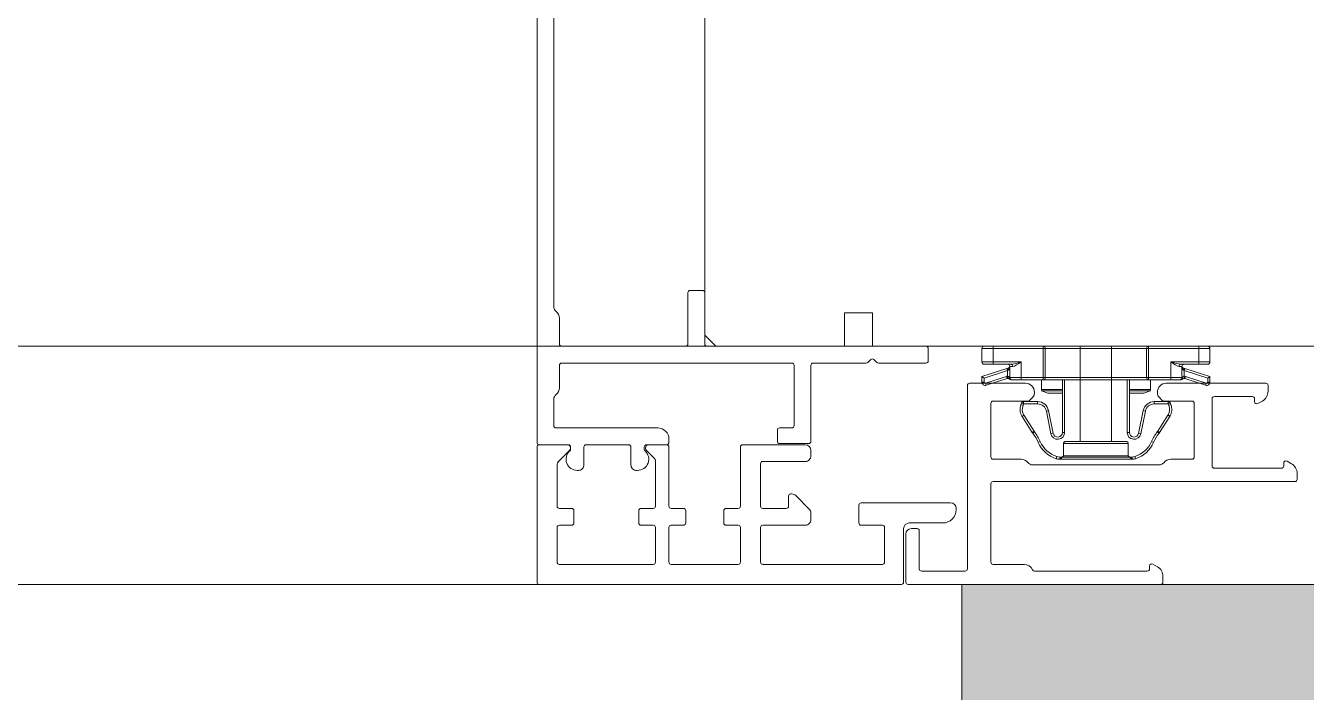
# Model space of a CAD drawing. Header units: metres. Extents: x 0.003 to 0.843, y 0.003 to 0.597.
# Drawn here: x 0.562785 to 0.565077, y 0.201978 to 0.203171 of the extents above; entities that cross this region are included whole.
import ezdxf

# ---------------------------------------------------------------- set-up
doc = ezdxf.new("R2010")
doc.units = ezdxf.units.M
for name, pattern in [('AUSGEZOGEN', [0]), ('PHANTOM', [63.50000000000001, 31.75, -6.35, 6.35, -6.35, 6.35, -6.35]), ('PUNKT', [6.35, 0, -6.35]), ('VERDECKT', [9.524999999999999, 6.35, -3.175])]:
    doc.linetypes.add(name, pattern=pattern)
for name, color, linetype, lineweight in [('Allgemein', 7, 'AUSGEZOGEN', 18), ('Bodenplatte', 7, 'AUSGEZOGEN', 18), ('Decke', 7, 'AUSGEZOGEN', 35), ('Deckendaemmung', 7, 'AUSGEZOGEN', 13), ('Fenster', 7, 'AUSGEZOGEN', 18), ('Wand Beton bewehrt', 7, 'AUSGEZOGEN', 35), ('Werkplan- Ausfuehrungsmasse', 7, 'AUSGEZOGEN', 13)]:
    doc.layers.add(name, color=color, linetype=linetype, lineweight=lineweight)

msp = doc.modelspace()

# ---------------------------------------------------------------- hatches: boundary and pattern name
at = {"layer": 'Allgemein', "linetype": 'AUSGEZOGEN', "lineweight": 13}
msp.add_hatch(color=32, dxfattribs=at).paths.add_polyline_path([(0.5652599874325104, 0.1993973625951699), (0.5652599874325104, 0.2021713652404332), (0.5644599874503916, 0.2021713652404332), (0.5644599874503916, 0.1993973625951699), (0.5644599874503916, 0.1985973626130513), (0.5644599874503916, 0.1981173626237801), (0.5644599874503916, 0.197637362634509), (0.5644599874503916, 0.1972373626434523), (0.5652599874325104, 0.1972373626434523), (0.5652599874325104, 0.197637362634509), (0.5652599874325104, 0.1981173626237801), (0.5652599874325104, 0.1985973626130513)])

# ---------------------------------------------------------------- linework, layer by layer
at = {"layer": 'Allgemein', "color": 7, "linetype": 'AUSGEZOGEN', "lineweight": 13}
for p, q in [((0.5652599874325104, 0.2021713652404332), (0.5644599874503916, 0.2021713652404332)), ((0.5644599874503916, 0.2021713652404332), (0.5644599874503916, 0.1993973625951699))]:
    msp.add_line(p, q, dxfattribs=at)
at = {"layer": 'Bodenplatte', "color": 92, "linetype": 'VERDECKT', "lineweight": 18, "true_color": 0x00c600}
msp.add_line((0.3223599928617479, 0.2025973625236443), (0.6343599858880049, 0.2025973625236443), dxfattribs=at)
at = {"layer": 'Decke', "color": 92, "linetype": 'PHANTOM', "lineweight": 18, "true_color": 0x00c600}
msp.add_line((0.3223599928617479, 0.2025973625236443), (0.6343599858880049, 0.2025973625236443), dxfattribs=at)
at = {"layer": 'Deckendaemmung', "color": 211, "linetype": 'AUSGEZOGEN', "lineweight": 13, "true_color": 0xff70ff}
msp.add_line((0.5641049580848149, 0.20220878573506), (0.5641049580848149, 0.20220878573506), dxfattribs=at)
at = {"layer": 'Fenster', "color": 7, "linetype": 'AUSGEZOGEN', "lineweight": 13}
for p, q in [((0.563699987906858, 0.2024253680464881), (0.5636999912604297, 0.2043533680063433)), ((0.5639999905018204, 0.2039173678592842), (0.5639999882405946, 0.2026173678888036)), ((0.5637299896008334, 0.2033991264026836), (0.5637299883288684, 0.2026678618918236)), ((0.5639699882110926, 0.2026013675742556), (0.5639699883711177, 0.2026933675721989)), ((0.5639739883779861, 0.2026973675651521), (0.5639959883774943, 0.2026973675268855)), ((0.5639999883704471, 0.2026933675200171), (0.5639999882104224, 0.2026013675220739)), ((0.5637399882929023, 0.202647367973309), (0.5637399882126676, 0.2026013679743378)), ((0.5642499882002181, 0.2025973674543002), (0.5642499883045825, 0.2026573674339807)), ((0.5642499883045825, 0.2026573674339807), (0.5642999883034648, 0.2026573673470103)), ((0.5642999883034648, 0.2026573673470103), (0.5642999881991005, 0.202597367367287)), ((0.5639999882405946, 0.2026173678888036), (0.5640199882053594, 0.2025973678545638)), ((0.5637439882056204, 0.2025973679674503), (0.5639659882042245, 0.2025973675813025)), ((0.5640039882033754, 0.2025973675152054), (0.5643959881946127, 0.2025973668333591)), ((0.5640199882053594, 0.2025973678545638), (0.5642499882002181, 0.2025973674543002)), ((0.5642999881991005, 0.202597367367287), (0.5653399881698629, 0.2025973655574016)), ((0.5643999881875653, 0.2025933668264907), (0.5643999881492985, 0.2025713668269823)), ((0.5645159893946121, 0.2025933685681698), (0.5644959893950591, 0.2025933686029585)), ((0.5644959893950591, 0.2025933686029585), (0.5644959893533134, 0.2025693686034943)), ((0.5645159893946121, 0.2025933685681698), (0.5645159894015697, 0.2025973685680802)), ((0.5645159893946121, 0.2025933685681698), (0.5646057554972858, 0.2025933684120305)), ((0.5645159893528664, 0.2025693685687066), (0.5645159893946121, 0.2025933685681698)), ((0.5646057554972858, 0.2025933684120305), (0.5646057555042433, 0.2025973684119408)), ((0.5646057554972858, 0.2025933684120305), (0.5646093798722784, 0.2025933684057264)), ((0.5646057554972858, 0.2025933684120305), (0.5646057554068369, 0.2025413684131927)), ((0.5646093797818292, 0.2025413684068886), (0.5646093798722784, 0.2025933684057264)), ((0.5646093798722784, 0.2025933684057264), (0.5647905986219105, 0.2025933680905137)), ((0.5646719889247, 0.2025973682967342), (0.5646719886290015, 0.2024273683005345)), ((0.5647279889234481, 0.2025973681993278), (0.5647279886277494, 0.2024273682031276)), ((0.5647905986219105, 0.2025933680905137), (0.5647942229969032, 0.2025933680842091)), ((0.5647905986219105, 0.2025933680905137), (0.5647905985314612, 0.2025413680916759)), ((0.5647942230038607, 0.2025973680841194), (0.5647942229969032, 0.2025933680842091)), ((0.5647942229064539, 0.2025413680853713), (0.5647942229969032, 0.2025933680842091)), ((0.5647942229969032, 0.2025933680842091), (0.5648839893863863, 0.2025933679280688)), ((0.5648839893863863, 0.2025933679280688), (0.5648839893933438, 0.2025973679279796)), ((0.5648839893863863, 0.2025933679280688), (0.5648839893446403, 0.2025693679286056)), ((0.5649039893859391, 0.2025933678932811), (0.5648839893863863, 0.2025933679280688)), ((0.5649039893441932, 0.2025693678938178), (0.5649039893859391, 0.2025933678932811)), ((0.5637399881465786, 0.2025633679751495), (0.5637399880772165, 0.2025233679760436)), ((0.5641559889734664, 0.202567367251485), (0.5637439881534468, 0.2025673679681209)), ((0.5641599887785638, 0.2024553672415901), (0.5641599889664193, 0.2025633672446165)), ((0.5641899889657488, 0.2025633671924348), (0.56418998872919, 0.2024273671900337)), ((0.5642890886370822, 0.2025673670199713), (0.5641939889726171, 0.2025673671853879)), ((0.5642971597286718, 0.2025737812326042), (0.5642919170662832, 0.2025685385884545)), ((0.5643080592274988, 0.2025685385598226), (0.5643028165827949, 0.2025737812227649)), ((0.5643959881424304, 0.2025673668340296), (0.5643108876525225, 0.2025673669820535)), ((0.5644959893533134, 0.2025693686034943), (0.5645159893528664, 0.2025693685687066)), ((0.5645407522593225, 0.2025576653685799), (0.5644959893076357, 0.2025431080188796)), ((0.5645159893459091, 0.2025653685687957), (0.5644999893462667, 0.2025653685966268)), ((0.5645159893528664, 0.2025693685687066), (0.5645659893517488, 0.2025693684817361)), ((0.5645159893528664, 0.2025693685687066), (0.5645159893459091, 0.2025653685687957)), ((0.5645159893459091, 0.2025653685687957), (0.5645481008013709, 0.202565368512941)), ((0.5645432264059345, 0.2025584699852571), (0.5645407522593225, 0.2025576653685799)), ((0.5645407522593225, 0.2025576653685799), (0.5645419893253121, 0.2025538614670272)), ((0.5645510822183168, 0.2025613685078452), (0.5645459893382805, 0.2025613685167033)), ((0.5645459893382805, 0.2025613685167033), (0.5645459893034925, 0.2025413685171502)), ((0.5645516474581854, 0.2025657120039987), (0.5645481008013709, 0.202565368512941)), ((0.5645510822183168, 0.2025613685078452), (0.5645540377663593, 0.2025620554971565)), ((0.5645565890573854, 0.2025667702383399), (0.5645516474581854, 0.2025657120039987)), ((0.5645540377663593, 0.2025620554971565), (0.56455815576784, 0.2025641719758665)), ((0.5645612471009965, 0.2025680132189791), (0.5645565890573854, 0.2025667702383399)), ((0.56455815576784, 0.2025641719758665), (0.5645620374733716, 0.2025666579465988)), ((0.5645659893517488, 0.2025693684817361), (0.5645612471009965, 0.2025680132189791)), ((0.5645620374733716, 0.2025666579465988), (0.5645659893517488, 0.2025693684817361)), ((0.5645659893030454, 0.2025413684823621), (0.5645659893517488, 0.2025693684817361)), ((0.5648339893457581, 0.202569368015576), (0.5648339892970548, 0.2025413680162019)), ((0.5648339893457581, 0.202569368015576), (0.5648839893446403, 0.2025693679286056)), ((0.5648339893457581, 0.202569368015576), (0.5648382724133708, 0.2025664356409343)), ((0.564839129030464, 0.2025679018230403), (0.5648339893457581, 0.202569368015576)), ((0.5648382724133708, 0.2025664356409343), (0.5648418256895869, 0.2025641698215463)), ((0.5648433929646818, 0.2025667689090197), (0.564839129030464, 0.2025679018230403)), ((0.5648418256895869, 0.2025641698215463), (0.5648455459562697, 0.2025622176084644)), ((0.5648478572870782, 0.2025657927979492), (0.5648433929646818, 0.2025667689090197)), ((0.5648455459562697, 0.2025622176084644), (0.5648488964513597, 0.2025613679898252)), ((0.5648518778822204, 0.20256536798455), (0.5648478572870782, 0.2025657927979492)), ((0.5648539893313957, 0.2025613679809667), (0.5648488964513597, 0.2025613679898252)), ((0.5648518778822204, 0.20256536798455), (0.5648839893376827, 0.2025653679286957)), ((0.5648539892966076, 0.2025413679814138), (0.5648539893313957, 0.2025613679809667)), ((0.5648592263974712, 0.2025576648146244), (0.5648567522536586, 0.2025584694399081)), ((0.5648592263974712, 0.2025576648146244), (0.5648579893182486, 0.202553860917375)), ((0.5649039892985157, 0.2025431073092027), (0.5648592263974712, 0.2025576648146244)), ((0.5648839893446403, 0.2025693679286056), (0.5648839893376827, 0.2025653679286957)), ((0.5648839893446403, 0.2025693679286056), (0.5649039893441932, 0.2025693678938178)), ((0.5648999893373251, 0.2025653679008647), (0.5648839893376827, 0.2025653679286957)), ((0.5644959893076357, 0.2025431080188796), (0.5644959892906949, 0.2025333686042996)), ((0.5644959893076357, 0.2025431080188796), (0.5644999893024929, 0.2025402026488178)), ((0.5644959892906949, 0.2025333686042996), (0.5644999892906056, 0.2025333685973419)), ((0.5644999893024929, 0.2025402026488178), (0.5645419893253121, 0.2025538614670272)), ((0.5644999892906056, 0.2025333685973419), (0.5644999893024929, 0.2025402026488178)), ((0.5645397764843408, 0.2025435542551086), (0.5645026078235557, 0.2025314666430863)), ((0.5645038448895451, 0.2025276627415332), (0.5645410135503304, 0.2025397503535555)), ((0.5645397764843408, 0.2025435542551086), (0.5645410135503304, 0.2025397503535555)), ((0.5645419893253121, 0.2025538614670272), (0.564543226399318, 0.2025546660858559)), ((0.5645419893253121, 0.2025538614670272), (0.5645419893080587, 0.2025439421830597)), ((0.5645419893080587, 0.2025439421830597), (0.5645421199621894, 0.202539944317532)), ((0.5645425271995888, 0.2025439048841804), (0.5645419893080587, 0.2025439421830597)), ((0.5645421199621894, 0.202539944317532), (0.5645426578537519, 0.2025399256676242)), ((0.5645433464909069, 0.2025435610786558), (0.5645425271995888, 0.2025439048841804)), ((0.5645426578537519, 0.2025399256676242), (0.564543477145369, 0.2025397537641493)), ((0.5645441591373159, 0.2025428288275016), (0.5645433464909069, 0.2025435610786558)), ((0.564543477145369, 0.2025397537641493), (0.5645442897924149, 0.2025393876378653)), ((0.5645447414447362, 0.2025419889131231), (0.5645441591373159, 0.2025428288275016)), ((0.5645442897924149, 0.2025393876378653), (0.5645448721005658, 0.2025389676801697)), ((0.5645450611011885, 0.2025413685187646), (0.5645447414447362, 0.2025419889131231)), ((0.5645448721005658, 0.2025389676801697), (0.5645451917575558, 0.2025386574827144)), ((0.5645449619673963, 0.2025402889505417), (0.5645450573619725, 0.2025413481470314)), ((0.5645450455106407, 0.2025394194185547), (0.5645449619673963, 0.2025402889505417)), ((0.5645453899176036, 0.2025384571471664), (0.5645450455106407, 0.2025394194185547)), ((0.5645459893034925, 0.2025413685171502), (0.5645450611011885, 0.2025413685187646)), ((0.5645451917575576, 0.2025386574827121), (0.5645453899176036, 0.2025384571471664)), ((0.5645463835615372, 0.2025377713175081), (0.5645453899176036, 0.2025384571471673)), ((0.5645459893034925, 0.2025413685171502), (0.5645659893030454, 0.2025413684823621)), ((0.564547501941832, 0.2025374185903093), (0.5645463835615372, 0.2025377713175081)), ((0.5645481037581639, 0.2025373686196595), (0.564547501941832, 0.2025374185903093)), ((0.5645481328918375, 0.202537368513511), (0.5645499892964457, 0.2025373685102823)), ((0.5645659892960878, 0.2025373684824513), (0.5645499892964457, 0.2025373685102823)), ((0.5645659892960878, 0.2025373684824513), (0.5645659893030454, 0.2025413684823621)), ((0.5646057554068369, 0.2025413684131927), (0.5645659893030454, 0.2025413684823621)), ((0.5645659892960878, 0.2025373684824513), (0.564605755399879, 0.2025373684132819)), ((0.564602489295272, 0.2025373684189631), (0.5646024892648255, 0.2025198644177103)), ((0.564605755399879, 0.2025373684132819), (0.5646057554068369, 0.2025413684131927)), ((0.5646057554068369, 0.2025413684131927), (0.5646093797818292, 0.2025413684068886)), ((0.564605755399879, 0.2025373684132819), (0.5647942228994964, 0.2025373680854605)), ((0.5647905985314612, 0.2025413680916759), (0.5646093797818292, 0.2025413684068886)), ((0.5646399892944337, 0.2025373683537355), (0.5646399891309298, 0.2024433683558368)), ((0.5646439891308402, 0.2024433683488787), (0.5646439892943442, 0.2025373683467778)), ((0.5647559890050312, 0.202537368151965), (0.564755988841527, 0.2024433681540668)), ((0.5647599888414379, 0.2024433681471092), (0.5647599890049417, 0.2025373681450078)), ((0.5647905985314612, 0.2025413680916759), (0.5647942229064539, 0.2025413680853713)), ((0.5647942228994964, 0.2025373680854605), (0.5647942229064539, 0.2025413680853713)), ((0.5648339892970548, 0.2025413680162019), (0.5647942229064539, 0.2025413680853713)), ((0.5647942228994964, 0.2025373680854605), (0.5648339892900971, 0.2025373680162911)), ((0.564797489290913, 0.2025373680797793), (0.5647974892604665, 0.2025198640785266)), ((0.5648339892900971, 0.2025373680162911), (0.5648339892970548, 0.2025413680162019)), ((0.5648339892970548, 0.2025413680162019), (0.5648539892966076, 0.2025413679814138)), ((0.5648499892897395, 0.2025373679884606), (0.5648339892900971, 0.2025373680162911)), ((0.5648499892897395, 0.2025373679884606), (0.564851845694348, 0.2025373679852319)), ((0.5648528012917741, 0.2025374838061889), (0.5648518748280217, 0.202537368091279)), ((0.5648536753362529, 0.2025378109589624), (0.5648528012917741, 0.2025374838061889)), ((0.5648545886723685, 0.2025384566093453), (0.5648536753362529, 0.2025378109589624)), ((0.5648549174989116, 0.2025413679797989), (0.5648539892966076, 0.2025413679814138)), ((0.5648549330834413, 0.2025394188833888), (0.5648545886723685, 0.2025384566093453)), ((0.5648547868331114, 0.2025386569442016), (0.5648556240628365, 0.202539347901984)), ((0.5648557547298387, 0.2025427498968216), (0.5648549174989116, 0.2025413679797989)), ((0.5648549212378798, 0.2025413476090284), (0.5648550166290703, 0.2025402884352112)), ((0.5648550166290703, 0.2025402884352112), (0.5648549330834413, 0.2025394188833888)), ((0.5648556240628365, 0.202539347901984), (0.5648565019960865, 0.2025397533958353)), ((0.5648566326637939, 0.2025435608860508), (0.5648557547298387, 0.2025427498968216)), ((0.5648565019960865, 0.2025397533958353), (0.5648573209503303, 0.2025399251416811)), ((0.5648574516183364, 0.2025439043791667), (0.5648566326637939, 0.2025435608860508)), ((0.564856752247042, 0.2025546655405079), (0.5648579893182486, 0.202553860917375)), ((0.5648573209503303, 0.2025399251416811), (0.5648578586329563, 0.2025399437683346)), ((0.564857989300995, 0.2025439416334084), (0.5648574516183364, 0.2025439043791667)), ((0.5648578586329563, 0.2025399437683346), (0.564857989300995, 0.2025439416334084)), ((0.564857989300995, 0.2025439416334084), (0.5648579893182486, 0.202553860917375)), ((0.5648579893182486, 0.202553860917375), (0.5648999892935516, 0.2025402019530557)), ((0.5648589650441405, 0.2025397498005096), (0.5648602021233631, 0.2025435536977589)), ((0.5648589650441405, 0.2025397498005096), (0.5648961336628748, 0.2025276620591849)), ((0.5648973707420976, 0.2025314659564342), (0.5648602021233631, 0.2025435536977589)), ((0.5649039892985157, 0.2025431073092027), (0.5648999892935516, 0.2025402019530557)), ((0.5648999892935516, 0.2025402019530557), (0.5648999892816644, 0.2025333679015799)), ((0.5649039892815748, 0.2025333678946222), (0.5648999892816644, 0.2025333679015799)), ((0.5649039892815748, 0.2025333678946222), (0.5649039892985157, 0.2025431073092027)), ((0.5644699888890549, 0.2025273647341792), (0.5644699883185302, 0.2021993647415111)), ((0.5645739888936879, 0.2025313645531919), (0.5644739888959229, 0.2025313647271323)), ((0.5645038448895451, 0.2025276627415332), (0.5645026078235557, 0.2025314666430863)), ((0.564589988862268, 0.2025135066613848), (0.5645899888654998, 0.2025153645257192)), ((0.5646024892648255, 0.2025198644177103), (0.5646399892639875, 0.2025198643524828)), ((0.5646024892632667, 0.2025189683034583), (0.5646024892641879, 0.2025194978387335)), ((0.5646024892623396, 0.2025184352763281), (0.5646024892632667, 0.2025189683034583)), ((0.564602489261856, 0.2025181571396829), (0.5646024892623396, 0.2025184352763281)), ((0.5646399892607181, 0.2025179849672837), (0.5646024892615565, 0.2025179850325112)), ((0.5646024892611237, 0.2025177360622133), (0.5646024892615565, 0.2025179850325112)), ((0.56461415786715, 0.2025134890139594), (0.5646024892611237, 0.2025177360622133)), ((0.56461415786715, 0.2025134890139594), (0.5646399892528978, 0.2025134889690276)), ((0.5646399892526881, 0.2025133683542718), (0.5646148419072115, 0.202513368398013)), ((0.5647599889744953, 0.2025198641437551), (0.5647974892604665, 0.2025198640785266)), ((0.5647974892571977, 0.202517984693327), (0.5647599889712261, 0.202517984758555)), ((0.5647599889634061, 0.2025134887602995), (0.5647858206359632, 0.2025134887153677)), ((0.5647851365954822, 0.202513368101802), (0.5647599889631962, 0.2025133681455436)), ((0.5647858206359632, 0.2025134887153677), (0.5647974892567647, 0.2025177357230296)), ((0.564797489259829, 0.2025194974995498), (0.5647974892589079, 0.2025189679642744)), ((0.5647974892589079, 0.2025189679642744), (0.5647974892579805, 0.2025184349371447)), ((0.5647974892579805, 0.2025184349371447), (0.5647974892574968, 0.2025181568004992)), ((0.5647974892571977, 0.202517984693327), (0.5647974892567647, 0.2025177357230296)), ((0.564809988860582, 0.2025153641430502), (0.5648099888573505, 0.2025135062787154)), ((0.565003988884076, 0.202531363805248), (0.5648259888880548, 0.2025313641148619)), ((0.5648961336628748, 0.2025276620591849), (0.5648973707420976, 0.2025314659564342)), ((0.5650079888587222, 0.2025168390072291), (0.565007988877029, 0.2025273637983796)), ((0.5637299880418881, 0.2025028740923172), (0.5637299879592558, 0.2024553679936353)), ((0.5645119886654721, 0.2023993646639856), (0.5645119888324551, 0.2024953646618396)), ((0.5645159888393233, 0.2024993646547928), (0.5645783319836799, 0.2024993645463523)), ((0.564565806324793, 0.2024930600940529), (0.5645695475770945, 0.2024916448094537)), ((0.5645668125901459, 0.2024957634266538), (0.564565844360669, 0.2024931614688344)), ((0.564565844360669, 0.2024931614688344), (0.5645695932201461, 0.2024917664591908)), ((0.5645668125901459, 0.2024957634266538), (0.564570561449623, 0.2024943684170103)), ((0.5645695932201461, 0.2024917664591908), (0.564570561449623, 0.2024943684170103)), ((0.5645956691985378, 0.2024983683732481), (0.5645705614565806, 0.2024983684169206)), ((0.564570561449623, 0.2024943684170103), (0.5645705614565806, 0.2024983684169206)), ((0.564570561449623, 0.2024943684170103), (0.5645956691915799, 0.2024943683733377)), ((0.5645811604127792, 0.2025005361142821), (0.5645870599178462, 0.2025064355988252)), ((0.5645956691985378, 0.2024983683732481), (0.5645956691915799, 0.2024943683733377)), ((0.5648294168703019, 0.2024983679666666), (0.5648042895246144, 0.2024983680103733)), ((0.5648042895246144, 0.2024983680103733), (0.5648042895176565, 0.2024943680104625)), ((0.5648042895176565, 0.2024943680104625), (0.5648294168633445, 0.2024943679667559)), ((0.5648129177771737, 0.2025064352059672), (0.564818817261716, 0.2025005357009018)), ((0.5648216456867408, 0.2024993641231318), (0.5648719888313656, 0.2024993640355651)), ((0.5648294168703019, 0.2024983679666666), (0.5648294168633445, 0.2024943679667559)), ((0.5648294168633445, 0.2024943679667559), (0.5648331659332955, 0.2024957624106542)), ((0.5648294168633445, 0.2024943679667559), (0.5648303840036454, 0.2024917677354784)), ((0.5648341330735965, 0.2024931621793772), (0.5648303840036454, 0.2024917677354784)), ((0.5648341718644763, 0.2024930587619974), (0.5648304305527015, 0.202491643634623)), ((0.5648341330735965, 0.2024931621793772), (0.5648331659332955, 0.2024957624106542)), ((0.5648759888243183, 0.2024953640286968), (0.5648759886573356, 0.2023993640308426)), ((0.5649079886287903, 0.2023833639755394), (0.5649079888375185, 0.2025033639728567)), ((0.5649119888443864, 0.2025073639658099), (0.5649799888428666, 0.2025073638475302)), ((0.5649839888358196, 0.2025033638406617), (0.5649839888271226, 0.2024983638407735)), ((0.5649899888209631, 0.2024948997287998), (0.5649979888288181, 0.2024995185169346)), ((0.5645677328101434, 0.2024721230112032), (0.5645711529815536, 0.2024741972404118)), ((0.5645679658199634, 0.2024717481946596), (0.5645713393894097, 0.2024738973871772)), ((0.5645679658199634, 0.2024717481946596), (0.5645859662238003, 0.2024434931119186)), ((0.5645893397932465, 0.2024456423044362), (0.5645713393894097, 0.2024738973871772)), ((0.5646152676643398, 0.2024823556982047), (0.5646113479642215, 0.2024815582333027)), ((0.5646113479642215, 0.2024815582333027), (0.564619617002974, 0.202440914247472)), ((0.5646235367030921, 0.202441711712374), (0.5646152676643398, 0.2024823556982047)), ((0.5647846910031072, 0.2024823554035093), (0.5647764222132404, 0.2024417133647058)), ((0.564780341910584, 0.2024409158861681), (0.5647886107004512, 0.2024815579249712)), ((0.5647846910031072, 0.2024823554035093), (0.5647886107004512, 0.2024815579249712)), ((0.564828704169004, 0.2024740094697126), (0.5648105993723684, 0.2024455907406405)), ((0.5648139729343375, 0.2024434415363867), (0.5648320777309734, 0.2024718602654589)), ((0.5648320777309734, 0.2024718602654589), (0.564828704169004, 0.2024740094697126)), ((0.5648326395576272, 0.2024727977316048), (0.564829153630327, 0.2024747594426295)), ((0.5637339879522086, 0.2024513679867669), (0.563915987948436, 0.2024513676701958)), ((0.5641299887305312, 0.2024273672943983), (0.5641299887653192, 0.2024473672939512)), ((0.5641339887721876, 0.2024513672869039), (0.5641559887716954, 0.2024513672486369)), ((0.5645859662238003, 0.2024434931119186), (0.5645893397932465, 0.2024456423044362)), ((0.5645869023349027, 0.2024421485920484), (0.5645900886821285, 0.2024445666885395)), ((0.5646235367030921, 0.202441711712374), (0.564619617002974, 0.202440914247472)), ((0.5646399891309298, 0.2024433683558368), (0.5646439891308402, 0.2024433683488787)), ((0.5647599888414379, 0.2024433681471092), (0.564755988841527, 0.2024433681540668)), ((0.5647764222132404, 0.2024417133647058), (0.564780341910584, 0.2024409158861681)), ((0.5648130442829165, 0.2024421068618626), (0.5648098564512312, 0.2024445230010211)), ((0.5648139729343375, 0.2024434415363867), (0.5648105993723684, 0.2024455907406405)), ((0.5637559878998304, 0.2024213679491709), (0.563703987899811, 0.2024213680396197)), ((0.5637539879010248, 0.2024213682753416), (0.5637039879021425, 0.2024213683623111)), ((0.563863987897416, 0.2024213677613148), (0.5637879878991151, 0.2024213678935098)), ((0.5639319878958959, 0.2024213676430364), (0.5638959878967008, 0.2024213677056537)), ((0.563931987897046, 0.2024213679576483), (0.5638999878977613, 0.2024213680133094)), ((0.5639359879132008, 0.2024313676358548), (0.5639359879027646, 0.202425367635989)), ((0.5641799887201296, 0.2024213691568521), (0.5640679887226331, 0.2024213693516659)), ((0.5641859887223216, 0.202423367197081), (0.5641339887234841, 0.2024233672875298)), ((0.5645966969802121, 0.2024256014750145), (0.564600349739119, 0.2024272316135521)), ((0.5646419886227144, 0.2024233683528055), (0.5647579886201213, 0.202423368151035)), ((0.5646419886227144, 0.2024233683528055), (0.5646419885844477, 0.2024013683532976)), ((0.5647539886271684, 0.2024273681579029), (0.5646459886295825, 0.2024273683457587)), ((0.5647579886201213, 0.202423368151035), (0.5647579885818544, 0.2024013681515267)), ((0.5648032809834792, 0.2024256012347364), (0.5647996282327734, 0.2024272313916504)), ((0.5636999878952743, 0.2024173683693584), (0.5636999874743364, 0.2021753671248289)), ((0.5637377452072523, 0.2023906403822198), (0.5637582305238008, 0.2024111256275033)), ((0.5637599878856318, 0.2024132564862134), (0.5637599878927833, 0.2024173679423025)), ((0.5637839878922465, 0.2024173679005571), (0.5637839878365858, 0.2023853679012723)), ((0.563867987834708, 0.202385367755162), (0.5638679878903692, 0.2024173677544469)), ((0.5638919878898327, 0.202417367712701), (0.5638919878826812, 0.2024132562566124)), ((0.5638957452393528, 0.2024111253802308), (0.5639102304994746, 0.2023966400697173)), ((0.5639359877056251, 0.2023113698622451), (0.563935987889999, 0.2024173679507799)), ((0.5640639887157648, 0.2024173693587123), (0.5640639885313882, 0.2023113696395999)), ((0.564189988685118, 0.2024013691399055), (0.5641899887025122, 0.202411369139682)), ((0.5645659886573078, 0.2023953645701472), (0.5645159886584254, 0.2023953646571177)), ((0.5646288604314162, 0.2023964036703615), (0.5646301307124562, 0.2024001966092433)), ((0.5646352118018286, 0.2023953683652194), (0.5646352118087864, 0.2023993683651302)), ((0.564764765513767, 0.2023993681397838), (0.5646352118087864, 0.2023993683651302)), ((0.5646352118018286, 0.2023953683652194), (0.5647647655068094, 0.2023953681398729)), ((0.5646419885844477, 0.2024013683532976), (0.5646359885741449, 0.2023953683638683)), ((0.5647579885818544, 0.2024013681515267), (0.5646419885844477, 0.2024013683532976)), ((0.5647579885818544, 0.2024013681515267), (0.5647639885712838, 0.2023953681412245)), ((0.5647647655068094, 0.2023953681398729), (0.564764765513767, 0.2023993681397838)), ((0.5647711165372739, 0.2023964033078678), (0.5647698463381385, 0.2024001962741791)), ((0.5648719886504675, 0.2023953640378895), (0.564833988651317, 0.2023953641039866)), ((0.5637359877100959, 0.2023113702101264), (0.5637359878405993, 0.2023863977446841)), ((0.5637739878194151, 0.2023753679188899), (0.56377198781946, 0.2023753679223683)), ((0.563879987817046, 0.2023753677345131), (0.5638779878170904, 0.2023753677379914)), ((0.563911987851369, 0.2023923974260679), (0.5639119877104294, 0.2023113699039905)), ((0.564099988530584, 0.2023113695769817), (0.5640999886627782, 0.202387369296765)), ((0.5641039886696463, 0.2023913692897177), (0.5641799886679476, 0.2023913691575226)), ((0.5648134947328491, 0.2023853641398577), (0.5645864825409874, 0.2023853645347231)), ((0.5650319886190606, 0.2023793637599425), (0.564911988621743, 0.202379363968671)), ((0.5650359886346258, 0.2023883637527834), (0.5650359886259286, 0.2023833637528951)), ((0.5650499886323044, 0.2023872090279197), (0.5650419886405171, 0.202391827843886)), ((0.5645119883384643, 0.2022113646681878), (0.564511988581981, 0.2023513646650586)), ((0.5645159885888491, 0.2023553646580117), (0.5650559885767782, 0.2023553637187334)), ((0.5650599885836467, 0.202359363711686), (0.5650599886019534, 0.2023698885028366)), ((0.5641499885603272, 0.2023293692112352), (0.5641499885290182, 0.2023113694900112)), ((0.5641558464312132, 0.2023333692009565), (0.5641539885671951, 0.2023333692041879)), ((0.5641870595876282, 0.2023062980786927), (0.5641629174937723, 0.2023304402565345)), ((0.5637619877025573, 0.202307370164991), (0.5637399877030488, 0.202307370203258)), ((0.5637659876572426, 0.2022813698796995), (0.5637659876955101, 0.2023033701581231)), ((0.5638819876971848, 0.2023033699563521), (0.5638819876589172, 0.202281369677929)), ((0.5639079877035612, 0.2023073699110378), (0.5638859877040531, 0.2023073699493048)), ((0.5639619876980864, 0.2023073698171097), (0.5639399876985783, 0.2023073698553767)), ((0.5639659876527722, 0.2022813695318192), (0.5639659876910396, 0.2023033698102422)), ((0.5640339885181439, 0.2023033696919611), (0.5640339884798765, 0.202281369413538)), ((0.5640599885245201, 0.2023073696466472), (0.564037988525012, 0.2023073696849138)), ((0.5641459885221499, 0.2023073694970581), (0.5641039885235365, 0.2023073695701132)), ((0.5642759885347035, 0.2023133689961573), (0.5642759884790425, 0.202281368992602)), ((0.5643159885407668, 0.2023173689264918), (0.5642799885415716, 0.2023173689891101)), ((0.5644399885332472, 0.2023173687108061), (0.5643159885407668, 0.2023173689264918)), ((0.5644499885121507, 0.2023053686936805), (0.5644499885156298, 0.202307368693635)), ((0.564189988486826, 0.2022873691420564), (0.5641899885074515, 0.202299227005944)), ((0.5643659884790051, 0.2022813688403267), (0.5644259884709417, 0.2022813687359617)), ((0.5637359875361521, 0.2022113683113448), (0.5637359876439981, 0.2022733699320607)), ((0.5637399876508663, 0.2022773699250134), (0.5637619876503746, 0.2022773698867468)), ((0.5638859876518705, 0.2022773696710606), (0.5639079876513786, 0.2022773696327936)), ((0.5639119876443315, 0.2022733696259257), (0.5639119875364855, 0.2022113680052089)), ((0.5639359875316814, 0.2022113679634636), (0.5639359876395276, 0.2022733695841799)), ((0.5639399876463956, 0.202277369577133), (0.5639619876459038, 0.2022773695388665)), ((0.5640379884728295, 0.2022773694066696), (0.5640599884723375, 0.202277369368403)), ((0.5640639884652905, 0.2022733693615351), (0.5640639883574449, 0.2022113677408184)), ((0.5640999883566429, 0.2022113693050315), (0.564099988464486, 0.2022733692989164)), ((0.564103988471354, 0.2022773692918691), (0.5641799884696552, 0.202277369159674)), ((0.5642799884719953, 0.2022773689857341), (0.5643179884711458, 0.2022773689196365)), ((0.564321988464099, 0.2022733689127681), (0.5643219883562559, 0.2022113689188837)), ((0.564355988294845, 0.20217536494034), (0.5643559884618348, 0.2022713688579443)), ((0.564359988433281, 0.2022613649306595), (0.564359988283692, 0.2021753649333823)), ((0.5643799884502276, 0.2022713648956474), (0.5643699884504512, 0.2022713649130419)), ((0.5643839883249013, 0.2021993648911003), (0.5643839884431809, 0.202267364888779)), ((0.5639079875296176, 0.2022073680122563), (0.5637399875291053, 0.2022073683044764)), ((0.5640599883505766, 0.2022073677478657), (0.5639399875246346, 0.2022073679565956)), ((0.5643179883493876, 0.202207368925931), (0.5641039883495959, 0.2022073692981635)), ((0.5644659883116622, 0.2021953647485584), (0.5643879883178543, 0.2021953648842318)), ((0.5645719883301655, 0.2022073645639134), (0.5645159883314173, 0.2022073646613199)), ((0.5647919883043749, 0.2021953641815121), (0.564590318611663, 0.2021953645322979)), ((0.56479598831994, 0.2022043641743535), (0.5647959883112432, 0.2021993641744653)), ((0.5648099883176187, 0.2022032094494898), (0.5648019883258314, 0.2022078282654561)), ((0.5637039874606851, 0.2021713671179605), (0.5345559695592124, 0.2021713601771535)), ((0.5637039874606851, 0.2021713671179605), (0.5643519882879766, 0.2021713649473873)), ((0.564363988276645, 0.2021713649265139), (0.5648159882620927, 0.202171364140303)), ((0.5648199882689608, 0.2021753641332562), (0.5648199882872678, 0.2021858889244073))]:
    msp.add_line(p, q, dxfattribs=at)
for centre, radius, start, end in [((0.5639739883710285, 0.2026933675652412), 3.99999991056211e-06, 89.99990033890711, 179.9999003386106), ((0.5639959883705368, 0.2026933675269742), 3.999999910589395e-06, 9.966138939567454e-05, 89.99990034049738), ((0.563739988328645, 0.202667861874383), 9.999999776533741e-06, 179.9999000756513, 232.0200276280933), ((0.5637239882932602, 0.2026473680012136), 1.599999964237845e-05, 9.99279960037514e-05, 52.02002762787316), ((0.5637439882125779, 0.202601367967361), 3.999999910610996e-06, 179.9999000610628, 269.9999003389071), ((0.563965988211182, 0.2026013675812132), 3.999999910607585e-06, 269.9999003389071, 9.966138939567454e-05), ((0.5640039882103329, 0.2026013675151156), 3.999999910608722e-06, 179.9999003386106, 269.9999003389071), ((0.564395988187655, 0.2025933668334482), 3.999999910607585e-06, 9.966138939567454e-05, 89.99990033890711), ((0.56449998939497, 0.2025933685959998), 3.999999910593039e-06, 89.99990033890711, 179.9999003386106), ((0.5648999893860287, 0.2025933679002386), 3.999999910593043e-06, 9.966138939567454e-05, 89.99990033890711), ((0.5637439881464986, 0.2025633679682013), 3.999999919902621e-06, 89.99990047408092, 179.9999004703508), ((0.5641559889665089, 0.2025633672515741), 3.999999910607585e-06, 9.966138939567454e-05, 89.99990033890711), ((0.5641939889656596, 0.2025633671854765), 3.999999910607585e-06, 89.99990033890711, 179.9999003386106), ((0.5642890886434728, 0.2025713670201584), 4.000000187514778e-06, 269.9999084604599, 314.9999099155139), ((0.5642999881508135, 0.2025709528006231), 3.999999910624576e-06, 44.99990033845702, 134.9999003390193), ((0.564310887659531, 0.202571366982087), 4.000000033262038e-06, 224.9999010682579, 269.9998996121534), ((0.5643959881493879, 0.2025713668339398), 3.99999991056211e-06, 269.9999003389071, 9.966138939567454e-05), ((0.564499989353224, 0.202569368596537), 3.999999910593043e-06, 179.9999003386106, 269.9999003404974), ((0.5645419893383701, 0.2025613685236603), 3.999999910593063e-06, 9.966138939567454e-05, 89.99990033890711), ((0.5645419893399448, 0.2025622738868096), 3.999999910595404e-06, 288.0150322049597, 353.5017928133741), ((0.5648579893313063, 0.2025613679740085), 3.999999910592948e-06, 89.99990033890711, 179.9999003386106), ((0.5648579893328811, 0.2025622733371578), 3.999999910595404e-06, 186.4980078651933, 251.9847684749518), ((0.564899989344283, 0.2025693679007749), 3.99999991059303e-06, 269.9999003389071, 9.966138939567454e-05), ((0.5645019892905608, 0.2025333685938626), 5.999999865889543e-06, 179.9999003422677, 288.0150322039515), ((0.5645019892905608, 0.2025333685938626), 1.999999955296532e-06, 179.9999003386106, 288.0150322049597), ((0.5645422506163202, 0.2025359464520024), 7.999999821185649e-06, 91.87181555288343, 108.0150322049597), ((0.5645422506163202, 0.2025359464520024), 3.999999910594089e-06, 91.87181555287694, 108.0150322049597), ((0.5645499893034034, 0.2025413685101925), 3.999999910593015e-06, 179.9999003386106, 269.9999003389071), ((0.5648499892966972, 0.2025413679883713), 3.999999910593036e-06, 269.9999003389071, 9.966138939567454e-05), ((0.5648577279649178, 0.2025359459032606), 3.999999910594159e-06, 71.98476847495178, 88.12798512670383), ((0.5648577279649178, 0.2025359459032606), 7.999999821184565e-06, 71.98476847413416, 88.12798512669735), ((0.564897989281709, 0.2025333679050581), 5.999999865889514e-06, 251.9847684738207, 9.9657732298288e-05), ((0.564897989281709, 0.2025333679050581), 1.999999955296563e-06, 251.9847684748289, 9.966138939567454e-05), ((0.5637399880416646, 0.2025028740749698), 9.999999776602247e-06, 127.9797730514879, 179.9999006059324), ((0.563723988077574, 0.2025233680037994), 1.599999964238259e-05, 307.9797730510646, 9.939773446445252e-05), ((0.5644739888889656, 0.2025273647272215), 3.999999910589395e-06, 89.99990034049738, 179.9999003386106), ((0.5645739888658574, 0.2025153645535492), 1.599999964242352e-05, 9.966138939567454e-05, 89.99990033970225), ((0.5645799888624915, 0.2025135066787783), 9.999999776630577e-06, 314.9999003410996, 9.9657732298288e-05), ((0.5646148419106902, 0.2025153683979683), 1.999999955296517e-06, 249.9999003394538, 269.9999003373168), ((0.564785136598961, 0.2025153681017572), 1.999999955296517e-06, 269.9999003404974, 289.9999003372212), ((0.5648259888602243, 0.2025153641152196), 1.599999964239396e-05, 89.99990033970225, 179.9999003386106), ((0.5648199888571268, 0.2025135062613216), 9.99999977648258e-06, 179.9999003386106, 224.999900338963), ((0.5649879888591688, 0.2025168390420166), 1.999999955326141e-05, 299.9999003398154, 9.966138939567454e-05), ((0.5650039888771184, 0.2025273638053372), 3.999999910614406e-06, 9.966138939567454e-05, 89.99990034049738), ((0.5645159888323658, 0.2024953646548819), 3.999999910564385e-06, 89.99990033890711, 179.9999003386106), ((0.5645882538386048, 0.2024845683864545), 2.399999946355815e-05, 159.2787868417985, 211.2355286189948), ((0.5645471000632799, 0.2025001365170528), 1.99999995566532e-05, 339.278786841779, 339.5889735576998), ((0.564570561449623, 0.2024943684170097), 3.999999910593047e-06, 89.99990033890711, 159.5889735573582), ((0.5645882538386048, 0.2024845683864545), 1.999999955296506e-05, 159.2787868418983, 211.2355286188848), ((0.5645471000632823, 0.2025001365170519), 2.399999946458374e-05, 339.2787868416811, 339.588973557442), ((0.5645783319906373, 0.2025033645462631), 3.999999910607585e-06, 269.9999003404974, 314.9999003404249), ((0.5645956691637496, 0.202478368373695), 1.999999955296699e-05, 11.49990033947891, 89.99990033954322), ((0.5645956691637496, 0.202478368373695), 1.599999964237398e-05, 11.49990033954958, 89.99990033970225), ((0.564804289489826, 0.2024783680108198), 1.999999955296528e-05, 89.99990033954322, 168.4999003394867), ((0.564804289489826, 0.2024783680108198), 1.599999964237213e-05, 89.99990033970225, 168.4999003395379), ((0.5648216456936986, 0.2025033641230442), 3.99999991255471e-06, 224.9999003359269, 269.9999003357266), ((0.5648117239938262, 0.2024845679977497), 1.999999955296553e-05, 330.6312986649189, 20.7188053379812), ((0.5648294168633445, 0.2024943679667557), 3.999999910593029e-06, 20.40238011432078, 89.99990034049738), ((0.5648528784233461, 0.2025001343988683), 2.399999945733189e-05, 200.4023801136027, 200.7188053381171), ((0.5648117239938262, 0.2024845679977497), 2.399999946355824e-05, 330.6312986648496, 20.7188053380753), ((0.5648528784233523, 0.2025001343988705), 1.999999955350347e-05, 200.4023801137337, 200.7188053381261), ((0.5648719888244079, 0.2024953640356538), 3.999999910607585e-06, 9.966138939567454e-05, 89.99990033890711), ((0.5649119888374292, 0.202503363965899), 3.999999910564385e-06, 89.99990033890711, 179.9999003386106), ((0.564979988835909, 0.2025033638476192), 3.999999910534825e-06, 9.966138939567454e-05, 89.99990033890711), ((0.5649879888270333, 0.2024983638338162), 3.999999910614406e-06, 179.9999003386106, 299.9999003406844), ((0.5645848336671941, 0.202482494157246), 1.999999955287125e-05, 211.2355286190787, 212.4999003395802), ((0.5645848336671939, 0.2024824941572464), 1.599999964230521e-05, 211.2355286190472, 212.4999003395175), ((0.5648152099211262, 0.2024826062867259), 1.599999964238309e-05, 327.4999003393945, 330.6312986649145), ((0.5648152099211262, 0.2024826062867254), 1.999999955301923e-05, 327.499900339567, 330.6312986649189), ((0.5637339879591666, 0.2024553679866771), 3.999999910596216e-06, 179.9999003386106, 269.9999003389071), ((0.5639159879136478, 0.2024313676706428), 1.999999955296516e-05, 9.966138939567454e-05, 89.99990034017932), ((0.56413398876523, 0.2024473672869934), 3.999999910571205e-06, 89.99990033890711, 179.9999003386106), ((0.5641559887786531, 0.2024553672485476), 3.999999910571205e-06, 269.9999003404974, 9.966138939567454e-05), ((0.5646028340710316, 0.202454239074505), 1.999999955298317e-05, 212.4999003395067, 217.1946068599987), ((0.5645199890431633, 0.2023913685657275), 8.399999812245344e-05, 24.05005876285617, 37.19460686004795), ((0.5646028340710316, 0.202454239074505), 1.599999964234915e-05, 212.4999003395175, 217.1946068600626), ((0.5645199890431633, 0.2023913685657275), 8.79999980330475e-05, 24.05005876285625, 37.19460686007778), ((0.5646316795093982, 0.2024433683702904), 1.230962144203016e-05, 191.4999003395636, 9.9657732298288e-05), ((0.5646316795093982, 0.2024433683702904), 8.309621531437148e-06, 191.4999003395879, 9.9657732298288e-05), ((0.5647682888412522, 0.2024433681326713), 1.22999997250736e-05, 179.9999003386106, 348.4999003396135), ((0.5647682888412522, 0.2024433681326713), 8.29999981448055e-06, 179.9999003386106, 348.4999003395855), ((0.5648799887483062, 0.2023913679395427), 8.799999803304931e-05, 142.8405810246279, 155.949652989925), ((0.5648799887483062, 0.2023913679395427), 8.399999812245445e-05, 142.8405810245995, 155.9496529899318), ((0.56479710512449, 0.2024541875576537), 1.599999964240432e-05, 322.8405810249045, 327.4999003395243), ((0.56479710512449, 0.2024541875576537), 1.999999955300754e-05, 322.840581024905, 327.499900339567), ((0.5637039879067686, 0.2024253680395299), 3.999999910607585e-06, 179.9999003386106, 269.9999003404974), ((0.5637039878951846, 0.2024173683624007), 3.999999910553016e-06, 89.99990033890711, 179.9999003386106), ((0.5637539878905885, 0.2024153682754749), 5.999999865821108e-06, 314.9999003381758, 89.99990034155756), ((0.5637559878928725, 0.20241736794926), 3.99999991054392e-06, 9.966138939567454e-05, 89.99990034049738), ((0.5637879878921572, 0.2024173678935989), 3.999999910534825e-06, 89.99990034049738, 179.9999003386106), ((0.5638639878904584, 0.2024173677614039), 3.999999910643965e-06, 9.966138939567454e-05, 89.99990033890711), ((0.5638959878897429, 0.2024173677057433), 3.999999910607585e-06, 89.99990033890711, 179.9999003386106), ((0.563899987887325, 0.2024153680134426), 5.999999865874998e-06, 89.9999003394372, 224.999900339113), ((0.5639319879028537, 0.2024253676429466), 3.99999991061668e-06, 269.9999003404974, 9.966138939567454e-05), ((0.5639319878900884, 0.202417367957737), 3.99999991059849e-06, 9.966138939567454e-05, 89.99990034049738), ((0.5640679887156753, 0.202417369351755), 3.999999910607585e-06, 89.99990034049738, 179.9999003386106), ((0.5641339887304415, 0.2024273672874405), 3.999999910571205e-06, 179.9999003386106, 269.9999003389071), ((0.5641799887027354, 0.2024113691570755), 9.999999776478033e-06, 9.966138939567454e-05, 89.99990033922516), ((0.5641859887292794, 0.2024273671969917), 3.9999999106019e-06, 269.9999003404974, 9.966138939567454e-05), ((0.5646460092254579, 0.2024476083452704), 5.399999879300607e-05, 204.0500587628133, 251.4839515898564), ((0.5646460092254579, 0.2024476083452704), 4.9999998882413e-05, 204.0500587628159, 251.4839515899759), ((0.5646459886226249, 0.2024233683458478), 3.999999910593034e-06, 89.99990033890711, 179.9999003386106), ((0.5647539886202109, 0.2024233681579921), 3.999999910593034e-06, 9.966138939567454e-05, 89.99990033890711), ((0.5647539688489477, 0.2024476083530753), 4.999999888241292e-05, 288.5148111674225, 335.9496529898382), ((0.5647539688489477, 0.2024476083530753), 5.399999879300608e-05, 288.5148111674627, 335.949652989882), ((0.5637719878542481, 0.2023953679219207), 1.999999955276507e-05, 131.8102152356946, 269.9999003392251), ((0.5637559878857212, 0.202413256493171), 3.999999910551968e-06, 311.8102152354045, 9.966138939567454e-05), ((0.563879987851834, 0.2023953677340654), 1.999999955267402e-05, 269.9999003395432, 48.18958544330737), ((0.5638959878825917, 0.2024132562496542), 3.999999910642827e-06, 179.9999003386106, 228.1895854412548), ((0.5639059878515033, 0.2023923974365047), 5.999999865864517e-06, 9.966138939567454e-05, 44.99990034042489), ((0.5641799886853415, 0.202401369157299), 9.99999977648258e-06, 269.9999003392251, 9.966138939567454e-05), ((0.5645159886653828, 0.2023993646570279), 3.999999910571205e-06, 179.9999003386106, 269.9999003420876), ((0.5645659886294775, 0.2023793645705045), 1.599999964241445e-05, 37.97977278448051, 89.99990033970225), ((0.5646352118366169, 0.2024153683647723), 1.999999955296809e-05, 251.483951590172, 269.9999003395432), ((0.5646352118366169, 0.2024153683647723), 1.599999964237283e-05, 251.4839515902474, 269.9999003397022), ((0.5647647655415975, 0.2024153681394258), 1.599999964237221e-05, 269.9999003397022, 288.5148111673686), ((0.5647647655415975, 0.2024153681394258), 1.999999955296207e-05, 269.9999003395432, 288.5148111674878), ((0.5648339886234867, 0.2023793641043443), 1.599999964233939e-05, 89.99990033970225, 142.0200278945699), ((0.5648719886574249, 0.2023993640377998), 3.999999910600763e-06, 269.9999003389071, 9.966138939567454e-05), ((0.563741987840465, 0.202386397734247), 5.999999865874998e-06, 134.9999003385507, 179.9999003422677), ((0.5637739878368091, 0.2023853679186658), 9.99999977648258e-06, 269.9999003392251, 9.966138939567454e-05), ((0.5638779878344846, 0.2023853677377678), 9.99999977648258e-06, 179.9999003386106, 269.9999003392251), ((0.5641039886626887, 0.2023873692898068), 3.999999910571205e-06, 89.99990033890711, 179.9999003386106), ((0.5645864825583814, 0.2023953645344995), 9.99999977648258e-06, 217.9797727845176, 269.9999003392251), ((0.564813494750243, 0.2023953641396342), 9.999999776554718e-06, 269.9999003392251, 322.0200278944523), ((0.5649119886287008, 0.2023833639685812), 3.999999910571205e-06, 179.9999003386106, 269.9999003404974), ((0.5650319886260182, 0.2023833637598526), 3.999999910587121e-06, 269.9999003389071, 9.966138939567454e-05), ((0.5650399886345367, 0.2023883637458265), 3.999999910837639e-06, 59.99990034744542, 179.999900345925), ((0.5650399886024006, 0.2023698885376251), 1.999999955296403e-05, 9.966138939567454e-05, 59.99990033954254), ((0.5645159885818914, 0.2023513646581008), 3.999999910564385e-06, 89.99990033890711, 179.9999003386106), ((0.5650559885837361, 0.2023593637186435), 3.999999910571205e-06, 269.9999003389071, 9.966138939567454e-05), ((0.5641539885602378, 0.202329369204277), 3.999999910607585e-06, 89.99990034049738, 179.9999003386106), ((0.5641558464138191, 0.2023233692011799), 9.999999776481054e-06, 44.99990033862569, 89.99990033858906), ((0.5637399877100064, 0.2023113702031687), 3.999999910607585e-06, 179.9999003386106, 269.9999003389071), ((0.5637619876955997, 0.2023033701650801), 3.999999910600763e-06, 9.966138939567454e-05, 89.99990033890711), ((0.5638859876970954, 0.2023033699493939), 3.999999910607585e-06, 89.99990033890711, 179.9999003386106), ((0.5639079877105186, 0.2023113699109485), 3.999999910600763e-06, 269.9999003404974, 9.966138939567454e-05), ((0.5639399877055358, 0.2023113698552874), 3.999999910607585e-06, 179.9999003386106, 269.9999003389071), ((0.5639619876911287, 0.2023033698171988), 3.999999910600763e-06, 9.966138939567454e-05, 89.99990033890711), ((0.5640379885180546, 0.2023033696850029), 3.999999910607585e-06, 89.99990034049738, 179.9999003386106), ((0.564059988531478, 0.2023113696465579), 3.99999991059849e-06, 269.9999003389071, 9.966138939567454e-05), ((0.5641039885304941, 0.2023113695700235), 3.999999910571205e-06, 179.9999003386106, 269.9999003389071), ((0.5641459885291079, 0.2023113694969688), 3.999999910607585e-06, 269.9999003389071, 9.966138939567454e-05), ((0.5641799885076748, 0.202299227023338), 9.99999977649736e-06, 9.966138939567454e-05, 44.99990033963774), ((0.5642799885346139, 0.2023133689891996), 3.999999910607585e-06, 89.99990033890711, 179.9999003386106), ((0.5644259885126872, 0.2023053687354258), 2.399999946353637e-05, 269.9999003397022, 9.966138939567454e-05), ((0.5644399885158533, 0.2023073687110286), 9.99999977648258e-06, 9.966138939567454e-05, 89.99990033922516), ((0.5637619876573322, 0.202281369886657), 3.999999910607585e-06, 269.9999003389071, 9.966138939567454e-05), ((0.5638859876588279, 0.2022813696709708), 3.999999910600763e-06, 179.9999003386106, 269.9999003404974), ((0.5639619876528613, 0.2022813695387762), 3.999999910607585e-06, 269.9999003404974, 9.966138939567454e-05), ((0.564037988479787, 0.2022813694065802), 3.999999910600763e-06, 179.9999003386106, 269.9999003389071), ((0.5641799884870496, 0.2022873691594504), 9.99999977648258e-06, 269.9999003392251, 9.966138939567454e-05), ((0.5642799884789529, 0.2022813689856443), 3.999999910600763e-06, 179.9999003386106, 269.9999003389071), ((0.5643659884616109, 0.2022713688405501), 9.999999776476898e-06, 89.99990033922516, 179.9999003386106), ((0.563739987643909, 0.2022733699251025), 3.999999910564385e-06, 89.99990033890711, 179.9999003386106), ((0.5639079876444211, 0.2022733696328827), 3.999999910571205e-06, 9.966138939567454e-05, 89.99990034049738), ((0.5639399876394381, 0.2022733695772221), 3.999999910564385e-06, 89.99990033890711, 179.9999003386106), ((0.56405998846538, 0.2022733693684917), 3.999999910571205e-06, 9.966138939567454e-05, 89.99990034049738), ((0.5641039884643968, 0.2022733692919582), 3.999999910608722e-06, 89.99990033890711, 179.9999003386106), ((0.5643179884641885, 0.2022733689197261), 3.999999910571205e-06, 9.966138939567454e-05, 89.99990034049738), ((0.5643699884330572, 0.2022613649132644), 9.99999977648258e-06, 89.99990033922516, 179.9999003386106), ((0.5643799884432704, 0.2022673648957365), 3.999999910589395e-06, 9.966138939567454e-05, 89.99990033890711), ((0.5637399875360627, 0.2022113683043871), 3.999999910680343e-06, 179.9999003386106, 269.9999003389071), ((0.563907987536575, 0.2022113680121669), 3.999999910607585e-06, 269.9999003389071, 9.966138939567454e-05), ((0.563939987531592, 0.2022113679565058), 3.999999910534825e-06, 179.9999003386106, 269.9999003404974), ((0.5640599883575345, 0.2022113677477754), 3.999999910557563e-06, 269.9999003389071, 9.966138939567454e-05), ((0.5641039883565535, 0.2022113692980737), 3.999999910607585e-06, 179.9999003386106, 269.9999003389071), ((0.5643179883563453, 0.2022113689258412), 3.999999910571205e-06, 269.9999003389071, 9.966138939567454e-05), ((0.5643879883248117, 0.2021993648841425), 3.999999910589395e-06, 179.9999003386106, 269.9999003404974), ((0.5644659883186196, 0.2021993647484686), 3.999999910589395e-06, 269.9999003389071, 9.966138939567454e-05), ((0.5645159883383751, 0.2022113646612301), 3.999999910589395e-06, 179.9999003386106, 269.9999003389071), ((0.5645719883023349, 0.2021913645642707), 1.599999964250812e-05, 23.57807881779713, 89.99990033930467), ((0.5645903186186206, 0.2021993645322081), 3.999999910589395e-06, 203.5780788173185, 269.9999003389071), ((0.5647919883113325, 0.2021993641814228), 3.999999910589395e-06, 269.9999003389071, 9.966138939567454e-05), ((0.5647999883198512, 0.2022043641673962), 3.999999910845028e-06, 59.9999003458694, 179.999900345925), ((0.5647999882877152, 0.2021858889591948), 1.999999955297426e-05, 9.966138939567454e-05, 59.99990033954254), ((0.5637039874742467, 0.2021753671178707), 3.999999910579163e-06, 179.9999003386106, 269.9998057444379), ((0.5643519882949345, 0.2021753649472975), 3.999999910607585e-06, 269.9999003389071, 9.966138939567454e-05), ((0.5643639882836026, 0.2021753649264246), 3.999999910584848e-06, 179.9999003386106, 269.9999003389071), ((0.5648159882690507, 0.2021753641402137), 3.999999910589395e-06, 269.9999003389071, 9.966138939567454e-05)]:
    msp.add_arc(centre, radius, start, end, dxfattribs=at)
for centre, major_axis, ratio, start_param, end_param in [((0.5646057554972859, 0.20259336841203), (6.95761736151618e-12, 3.999999910587008e-06), 0.9060937684145997, 4.712388980384695, 6.283185307179292), ((0.5647942229969032, 0.2025933680842085), (6.957617382832524e-12, 3.999999910587044e-06), 0.9060937684145923, 6.283185307179586, 7.853981633974225), ((0.5645444634719241, 0.2025546660837039), (-1.237065989625603e-06, 3.803901552624055e-06), 0.2954608359358438, 6.283185307179586, 7.758188402084818), ((0.5645419893399448, 0.2025622738868096), (-1.391523467782878e-11, -7.999999821175151e-06), 0.4999999999999262, 0.3144233662297431, 1.495277635079303), ((0.5645481007944134, 0.2025613685130301), (6.957617254934637e-12, 3.999999910586929e-06), 0.7453559924999996, 4.712388980384273, 6.283185307179274), ((0.564851877875263, 0.2025613679846387), (6.957602816706648e-12, 3.999999910586976e-06), 0.7453559925013851, 6.283185307179586, 7.853981633969423), ((0.5648579893328811, 0.2025622733371578), (-1.391523467782878e-11, -7.999999821175151e-06), 0.4999999999999262, 4.787907672100282, 5.968761940949822), ((0.564855515174436, 0.2025546655426596), (1.23707922266411e-06, 3.803897249085038e-06), 0.2954608359358151, 4.808182212274344, 6.283185307179894), ((0.5646057554068364, 0.2025413684131926), (-6.957617296280837e-12, -3.999999910587008e-06), 0.9060937684145995, 6.283185307179586, 7.853981633974473), ((0.5647942229064539, 0.2025413680853712), (-6.957617360229677e-12, -3.999999910587005e-06), 0.9060937684146012, 4.712388980384429, 6.283185307179589)]:
    msp.add_ellipse(centre, major_axis=major_axis, ratio=ratio, start_param=start_param, end_param=end_param, dxfattribs=at)
at = {"layer": 'Wand Beton bewehrt', "color": 180, "linetype": 'PUNKT', "lineweight": 18}
for p, q in [((0.5031599888205533, 0.2025973625236411), (0.5644599874503916, 0.2025973625236411)), ((0.5644599874503916, 0.2025973625236411), (0.5652599874325104, 0.2025973625236411))]:
    msp.add_line(p, q, dxfattribs=at)
at = {"layer": 'Werkplan- Ausfuehrungsmasse', "color": 7, "linetype": 'AUSGEZOGEN', "lineweight": 13}
msp.add_line((0.5613599875196823, 0.2025973625236443), (0.5628599845114804, 0.2025973625236443), dxfattribs=at)

doc.saveas('drawing.dxf')
